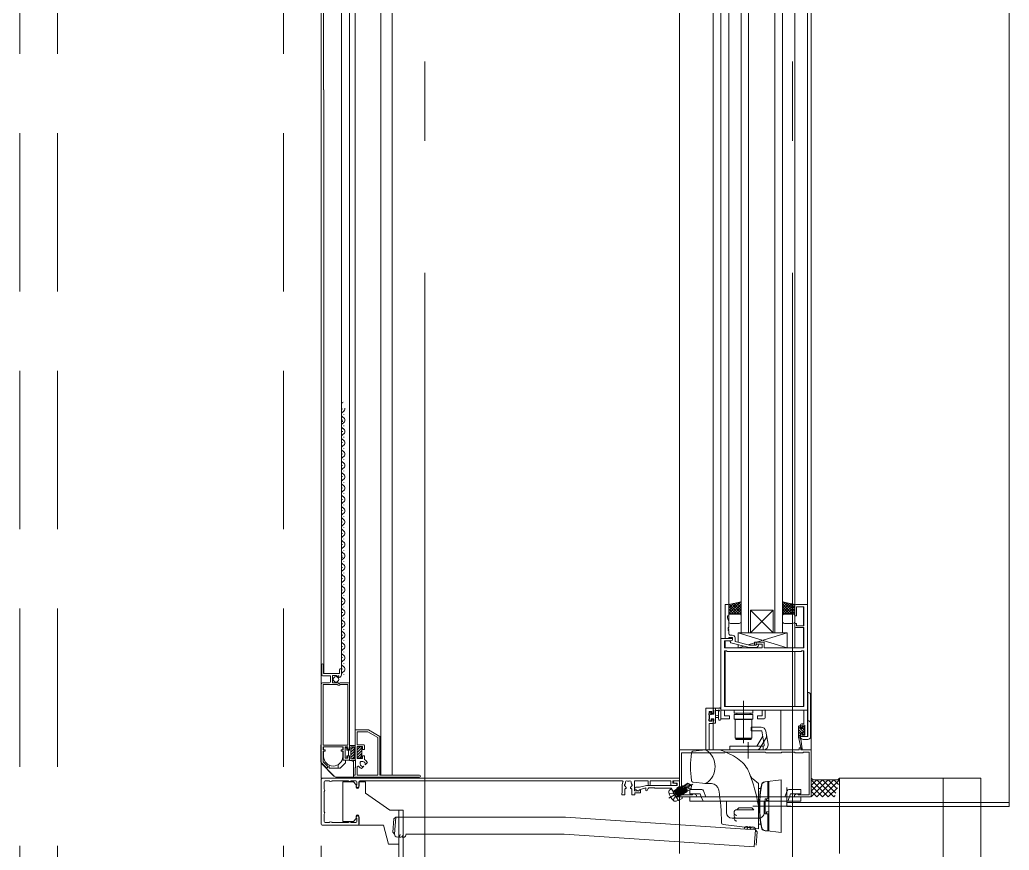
# Model space of a CAD drawing. Units: millimetres at full size. Extents: x -22551 to 92397, y -19340 to 14894.
# Drawn here: x 18747 to 19272, y -2484 to -2044 of the extents above; entities that cross this region are included whole.
import ezdxf

# ---------------------------------------------------------------- set-up
doc = ezdxf.new("R2010")
doc.units = ezdxf.units.MM
doc.header["$LTSCALE"] = 70
for name, pattern in [('DASHED1', [1.8, 1.2, -0.6]), ('DASHED3', [4, 3, -1]), ('DOUBLE_CHAIN1', [8.8, 5, -1, 0.6, -0.6, 0.6, -1])]:
    doc.linetypes.add(name, pattern=pattern)
doc.layers.add('2-0_通芯', color=7, linetype='Continuous', lineweight=15)

# ---------------------------------------------------------------- blocks, each defined once
blk = doc.blocks.new('グループ部品-125')
at = {"layer": '2-0_通芯', "linetype": 'DOUBLE_CHAIN1'}
for p, q in [((18961.61, 11374.3), (18961.61, -8577.78)), ((19156.61, 11374.3), (19156.61, -7111.67))]:
    blk.add_line(p, q, dxfattribs=at)
at = {"layer": '2-0_通芯', "linetype": 'DASHED1'}
for p, q in [((18746.61, -2565.7), (18746.61, -1630.7)), ((18766.61, -2565.7), (18766.61, -1630.7)), ((18886.61, -2565.7), (18886.61, -1630.7)), ((18906.61, -2565.7), (18906.61, -2470.7))]:
    blk.add_line(p, q, dxfattribs=at)
at = {"layer": '2-0_通芯'}
for p, q in [((19096.61, -2485.7), (19096.61, -1675.7)), ((19271.61, -2460.7), (19271.61, -1700.7)), ((19166.61, -1706.2), (19166.61, -2455.2)), ((18906.61, -1715.7), (18906.61, -2445.7)), ((18938.21, -2080.7), (18938.21, -1717.2)), ((18944.11, -2080.7), (18944.11, -1717.2)), ((18921.61, -1733.05), (18921.61, -2080.7)), ((18924.61, -1733.05), (18924.61, -2423.5)), ((19118.61, -1746.97), (19118.61, -2414.43)), ((19114.61, -1749.6), (19114.61, -2411.8)), ((18907.81, -1771.26), (18907.81, -2080.7)), ((18917.31, -2080.7), (18917.31, -1773.2)), ((19157.81, -1784.7), (19157.81, -2376.7)), ((19129.31, -1792.7), (19129.31, -2368.7)), ((19133.31, -1792.7), (19133.31, -2368.7)), ((19147.31, -2368.7), (19147.31, -1792.7)), ((19151.31, -2368.7), (19151.31, -1792.7)), ((19122.81, -1801.7), (19122.81, -2359.7)), ((18907.91, -2080.7), (18907.91, -2390.11)), ((18917.31, -2388.2), (18917.31, -2080.7)), ((18921.61, -2080.7), (18921.61, -2396.1)), ((18938.21, -2444.2), (18938.21, -2080.7)), ((18944.11, -2444.2), (18944.11, -2080.7)), ((18917.81, -2249.8), (18917.81, -2250)), ((18917.81, -2255.8), (18917.81, -2256)), ((18917.81, -2256.5), (18917.81, -2256.7)), ((18918.57, -2252.8), (18918.57, -2253)), ((18917.81, -2261.8), (18917.81, -2262)), ((18918.57, -2258.8), (18918.57, -2259)), ((18917.81, -2267.8), (18917.81, -2268)), ((18918.57, -2264.8), (18918.57, -2265)), ((18918.57, -2270.8), (18918.57, -2271)), ((18917.81, -2273.8), (18917.81, -2274)), ((18918.57, -2276.8), (18918.57, -2277)), ((18917.81, -2279.8), (18917.81, -2280)), ((18918.57, -2282.8), (18918.57, -2283)), ((18917.81, -2285.8), (18917.81, -2286)), ((18918.57, -2288.8), (18918.57, -2289)), ((18917.81, -2291.8), (18917.81, -2292)), ((18917.81, -2297.8), (18917.81, -2298)), ((18918.57, -2294.8), (18918.57, -2295)), ((18917.81, -2303.8), (18917.81, -2304)), ((18918.57, -2300.8), (18918.57, -2301)), ((18917.81, -2309.8), (18917.81, -2310)), ((18918.57, -2306.8), (18918.57, -2307)), ((18918.57, -2312.8), (18918.57, -2313)), ((18917.81, -2315.8), (18917.81, -2316)), ((18918.57, -2318.8), (18918.57, -2319)), ((18917.81, -2321.8), (18917.81, -2322)), ((18918.57, -2324.8), (18918.57, -2325)), ((18917.81, -2327.8), (18917.81, -2328)), ((18917.81, -2328.5), (18917.81, -2328.7)), ((18918.57, -2330.8), (18918.57, -2331)), ((18917.81, -2333.8), (18917.81, -2334)), ((18917.81, -2339.8), (18917.81, -2340)), ((18918.57, -2336.8), (18918.57, -2337)), ((18917.81, -2345.8), (18917.81, -2346)), ((18918.57, -2342.8), (18918.57, -2343)), ((18917.81, -2351.8), (18917.81, -2352)), ((18918.57, -2348.8), (18918.57, -2349)), ((18918.57, -2354.8), (18918.57, -2355)), ((19122.81, -2353.7), (19129.31, -2352.2)), ((19122.81, -2358.47), (19129.01, -2352.27)), ((19122.81, -2357.06), (19127.18, -2352.69)), ((19122.81, -2355.64), (19125.34, -2353.12)), ((19122.81, -2354.23), (19123.5, -2353.54)), ((19126.93, -2358.7), (19122.81, -2354.59)), ((19125.51, -2358.7), (19122.81, -2356)), ((19128.34, -2358.7), (19123.24, -2353.6)), ((19124, -2358.7), (19129.31, -2353.39)), ((19129.31, -2358.26), (19124.39, -2353.34)), ((19125.41, -2358.7), (19129.31, -2354.8)), ((19129.31, -2356.84), (19125.54, -2353.07)), ((19129.31, -2355.43), (19126.69, -2352.81)), ((19126.83, -2358.7), (19129.31, -2356.22)), ((19129.31, -2354.01), (19127.84, -2352.54)), ((19129.31, -2352.6), (19128.99, -2352.28)), ((19134.31, -2356.7), (19134.31, -2368.7)), ((19134.31, -2356.7), (19146.31, -2368.7)), ((19146.31, -2356.7), (19134.31, -2368.7)), ((19134.31, -2356.7), (19146.31, -2356.7)), ((19146.31, -2368.7), (19146.31, -2356.7)), ((19157.81, -2353.7), (19151.31, -2352.2)), ((19151.31, -2352.6), (19151.64, -2352.28)), ((19151.31, -2354.01), (19152.78, -2352.54)), ((19151.31, -2355.43), (19153.93, -2352.81)), ((19151.31, -2356.84), (19155.08, -2353.07)), ((19151.31, -2358.26), (19156.23, -2353.34)), ((19156.62, -2358.7), (19151.31, -2353.39)), ((19155.21, -2358.7), (19151.31, -2354.8)), ((19153.8, -2358.7), (19151.31, -2356.22)), ((19157.81, -2358.47), (19151.61, -2352.27)), ((19152.28, -2358.7), (19157.38, -2353.6)), ((19157.81, -2357.06), (19153.45, -2352.69)), ((19153.7, -2358.7), (19157.81, -2354.59)), ((19155.11, -2358.7), (19157.81, -2356)), ((19157.81, -2355.64), (19155.28, -2353.12)), ((19157.81, -2354.23), (19157.12, -2353.54)), ((19158.31, -2353.7), (19164.61, -2353.7)), ((19162.41, -2354.9), (19162.41, -2364.9)), ((18917.81, -2357.8), (18917.81, -2358)), ((18918.57, -2360.8), (18918.57, -2361)), ((19124.1, -2358.7), (19122.81, -2357.41)), ((19129.31, -2358.7), (19122.81, -2358.7)), ((19122.81, -2362.7), (19122.81, -2359.7)), ((19123.81, -2358.7), (19128.31, -2358.7)), ((19128.24, -2358.7), (19129.31, -2357.63)), ((19129.31, -2359.7), (19129.31, -2362.7)), ((19152.38, -2358.7), (19151.31, -2357.63)), ((19151.31, -2358.7), (19157.81, -2358.7)), ((19151.31, -2359.7), (19151.31, -2362.7)), ((19156.81, -2358.7), (19152.31, -2358.7)), ((19156.52, -2358.7), (19157.81, -2357.41)), ((19157.81, -2362.7), (19157.81, -2359.7)), ((18917.81, -2363.8), (18917.81, -2364)), ((18918.57, -2366.8), (18918.57, -2367)), ((19122.69, -2366.48), (19122.81, -2366.66)), ((19122.81, -2366.66), (19122.81, -2366.74)), ((19122.81, -2367.66), (19122.81, -2368.9)), ((19128.31, -2363.7), (19123.81, -2363.7)), ((19152.31, -2363.7), (19156.81, -2363.7)), ((19162.41, -2365.9), (19162.41, -2376.7)), ((18917.81, -2369.8), (18917.81, -2370)), ((18918.57, -2372.8), (18918.57, -2373)), ((19124.81, -2371.7), (19118.61, -2371.7)), ((19120.81, -2372.9), (19120.81, -2376.7)), ((19123.81, -2369.9), (19124.61, -2369.9)), ((19153.81, -2368.7), (19127.81, -2368.7)), ((19127.81, -2373.68), (19127.81, -2368.7)), ((19127.81, -2368.7), (19153.81, -2376.7)), ((19128.41, -2368.7), (19152.41, -2368.7)), ((19153.81, -2368.7), (19137.56, -2373.7)), ((19153.81, -2368.7), (19153.81, -2376.7)), ((18917.81, -2375.8), (18917.81, -2376)), ((19120.81, -2378.2), (19120.81, -2407.77)), ((19127.81, -2376.7), (19127.81, -2374.92)), ((19130.91, -2375.75), (19127.81, -2376.7)), ((19136.51, -2374.02), (19133.06, -2375.08)), ((19136.51, -2376.5), (19136.51, -2376.7)), ((19162.41, -2378.2), (19162.41, -2407.77)), ((18917.81, -2381.8), (18917.81, -2382)), ((18918.57, -2378.8), (18918.57, -2379)), ((19157.81, -2378.63), (19157.81, -2407.77)), ((18906.81, -2385.7), (18906.81, -2390.9)), ((18917.31, -2391.01), (18917.31, -2388.2)), ((18917.81, -2387.8), (18917.81, -2388)), ((18918.57, -2384.8), (18918.57, -2385)), ((18915.05, -2391.94), (18915.48, -2391.51)), ((18915.98, -2391.8), (18915.92, -2392.05)), ((18918.57, -2390.8), (18918.57, -2391)), ((18910.91, -2395.1), (18907.61, -2395.1)), ((18915.81, -2395.4), (18915.51, -2395.1)), ((19164.73, -2423.7), (19164.73, -2400.2)), ((19166.23, -2401.7), (19166.23, -2423.7)), ((19114.91, -2408.7), (19117.59, -2408.7)), ((19115.81, -2408.7), (19115.81, -2416.3)), ((19164.61, -2409.7), (19118.61, -2409.7)), ((19125.61, -2409.7), (19125.61, -2411.2)), ((19135.61, -2409.7), (19125.61, -2409.7)), ((19130.61, -2427.2), (19130.61, -2404.77)), ((19135.61, -2411.2), (19135.61, -2409.7)), ((19142.11, -2409.7), (19142.11, -2413.7)), ((19150.41, -2409.7), (19150.41, -2430.7)), ((19112.31, -2412.1), (19112.31, -2411.5)), ((19112.31, -2415.1), (19112.31, -2414.6)), ((19112.4, -2411.29), (19112.9, -2410.79)), ((19112.51, -2414.4), (19112.51, -2412.3)), ((19113.41, -2411), (19113.41, -2411.34)), ((19114.61, -2430.7), (19114.61, -2414.2)), ((19116.99, -2409.9), (19115.81, -2409.9)), ((19115.81, -2412.4), (19116.96, -2412.5)), ((19115.81, -2413.6), (19116.96, -2413.5)), ((19117.41, -2414.43), (19117.41, -2410.47)), ((19135.61, -2411.2), (19125.61, -2411.2)), ((19126.11, -2414.6), (19126.11, -2424.6)), ((19127.01, -2412), (19127.01, -2411.7)), ((19127.61, -2414.6), (19127.61, -2414.5)), ((19133.61, -2414.6), (19133.61, -2414.5)), ((19134.21, -2412), (19134.21, -2411.7)), ((18924.61, -2420.2), (18924.61, -2436.03)), ((18931.61, -2420.2), (18924.61, -2420.2)), ((18937.61, -2423.66), (18931.61, -2420.2)), ((19113.11, -2415.4), (19112.61, -2415.4)), ((19115.51, -2416.6), (19114.91, -2416.6)), ((19159.81, -2418.56), (19163.01, -2421.76)), ((19159.81, -2419.91), (19161.64, -2421.74)), ((19160.11, -2418), (19160.51, -2418)), ((19160.62, -2418.02), (19160.79, -2418.19)), ((19160.81, -2418.3), (19160.81, -2419.4)), ((19161.91, -2419.31), (19162.81, -2420.21)), ((19162.21, -2418.3), (19162.71, -2418.3)), ((19162.25, -2418.3), (19163.01, -2419.07)), ((19162.81, -2419.3), (19162.81, -2421.3)), ((19163.01, -2418.6), (19163.01, -2419.1)), ((18925.61, -2421.2), (18925.61, -2428)), ((18931.34, -2421.2), (18925.61, -2421.2)), ((18936.61, -2424.24), (18931.34, -2421.2)), ((18936.61, -2444.2), (18936.61, -2424.24)), ((18937.61, -2444.2), (18937.61, -2423.66)), ((19135.11, -2424.6), (19126.11, -2424.6)), ((19126.61, -2425.2), (19134.61, -2425.2)), ((19127.61, -2424.7), (19127.61, -2424.6)), ((19133.61, -2424.7), (19133.61, -2424.6)), ((19140.36, -2420.7), (19134.61, -2420.7)), ((19137.77, -2428.7), (19140.84, -2423.39)), ((19139.5, -2429.7), (19142.57, -2424.39)), ((19140.36, -2420.7), (19141.67, -2428.11)), ((19142.4, -2420.77), (19143.64, -2427.77)), ((19159.81, -2421.25), (19160.81, -2422.25)), ((19159.81, -2422.6), (19160.81, -2423.6)), ((19159.81, -2423.95), (19159.86, -2424)), ((19159.81, -2424), (19161.22, -2430.27)), ((19160.81, -2424), (19160.82, -2424.09)), ((19160.83, -2423.7), (19164.73, -2423.7)), ((19160.99, -2425.11), (19161.81, -2430.15)), ((19164.61, -2423.7), (19161.31, -2423.7)), ((19161.91, -2422.6), (19161.91, -2422.26)), ((19161.98, -2422.07), (19162.57, -2422.67)), ((19164.73, -2425.2), (19162.33, -2425.2)), ((19162.92, -2422.31), (19162.42, -2422.81)), ((19163.01, -2421.5), (19163.01, -2422.1)), ((18906.41, -2428), (18906.41, -2437.31)), ((18906.41, -2428), (18906.41, -2437.31)), ((18907.81, -2430.68), (18907.81, -2429.2)), ((18918.01, -2430.68), (18918.01, -2429.2)), ((18919.21, -2435.1), (18919.21, -2429.6)), ((18920.21, -2429.6), (18919.21, -2429.6)), ((18920.21, -2430.85), (18920.21, -2429.6)), ((18921.61, -2428.36), (18924.61, -2428.36)), ((18921.61, -2430.85), (18921.61, -2428.36)), ((18922.31, -2429.16), (18924.11, -2429.16)), ((18922.31, -2429.16), (18922.31, -2435.56)), ((18922.31, -2430.57), (18923.72, -2429.16)), ((18922.31, -2431.98), (18924.11, -2430.18)), ((18924.11, -2435.56), (18924.11, -2429.16)), ((18924.61, -2436.35), (18924.61, -2428.36)), ((18925.61, -2428), (18929.01, -2428)), ((18925.61, -2429), (18925.61, -2435.37)), ((18928.51, -2429), (18925.61, -2429)), ((18925.61, -2430.73), (18927.14, -2429.2)), ((18925.61, -2429.4), (18925.61, -2435)), ((18925.61, -2432.15), (18928.11, -2429.65)), ((18927.91, -2429.2), (18925.81, -2429.2)), ((18928.11, -2433.4), (18928.11, -2429.4)), ((18928.51, -2430.5), (18928.51, -2429)), ((18929.51, -2430.5), (18928.51, -2430.5)), ((18929.51, -2428.5), (18929.51, -2430.5)), ((19103.81, -2431.46), (19110.55, -2430.64)), ((19110.55, -2430.64), (19116.39, -2430.64)), ((19132.61, -2428.7), (19123.36, -2428.7)), ((19123.36, -2428.7), (19123.36, -2430.7)), ((19133.01, -2429.1), (19132.61, -2428.7)), ((19133.21, -2429.1), (19133.01, -2429.1)), ((19133.11, -2426.7), (19133.11, -2435.33)), ((19133.21, -2429.1), (19133.61, -2428.7)), ((19141.18, -2428.7), (19133.61, -2428.7)), ((19141.11, -2428.7), (19141.11, -2430.7)), ((18907.81, -2434.2), (18907.81, -2431.52)), ((18918.01, -2434.2), (18918.01, -2431.52)), ((18920.21, -2435.1), (18919.21, -2435.1)), ((18920.21, -2430.85), (18921.61, -2430.85)), ((18921.61, -2433.85), (18920.21, -2433.85)), ((18920.21, -2435.1), (18920.21, -2433.85)), ((18921.11, -2433.85), (18921.11, -2430.85)), ((18921.61, -2436.36), (18921.61, -2433.85)), ((18922.31, -2433.4), (18924.11, -2431.6)), ((18922.31, -2434.81), (18924.11, -2433.01)), ((18922.31, -2435.56), (18924.11, -2435.56)), ((18922.98, -2435.56), (18924.11, -2434.43)), ((18925.61, -2433.56), (18928.11, -2431.06)), ((18925.61, -2434.98), (18928.11, -2432.47)), ((18925.61, -2435.37), (18928.51, -2435.4)), ((18925.81, -2435.2), (18927.91, -2435.2)), ((18926.8, -2435.2), (18928.01, -2433.99)), ((18928.11, -2435), (18928.11, -2434)), ((18928.51, -2433.9), (18929.51, -2433.9)), ((18928.51, -2435.4), (18928.51, -2433.9)), ((18929.51, -2433.9), (18929.51, -2435.87)), ((18906.7, -2437.99), (18913.42, -2444.71)), ((18906.7, -2437.99), (18913.32, -2444.62)), ((18910.71, -2438.8), (18910.71, -2440.4)), ((18916.61, -2440.4), (18910.71, -2440.4)), ((18915.61, -2438.53), (18915.61, -2440.4)), ((18919.41, -2437.6), (18916.61, -2440.4)), ((18919.41, -2436.2), (18919.41, -2437.6)), ((18921.61, -2436.36), (18922.81, -2436.36)), ((18923.41, -2436.36), (18924.61, -2436.36)), ((18923.61, -2436.36), (18923.61, -2444.2)), ((18924.61, -2436.03), (18924.81, -2436.23)), ((18924.81, -2440.03), (18924.61, -2440.23)), ((18924.61, -2440.23), (18924.61, -2444.2)), ((18924.81, -2436.23), (18924.81, -2440.03)), ((18925.61, -2439.86), (18925.61, -2444.2)), ((18927.26, -2437.35), (18927.26, -2438.2)), ((18928.61, -2436.85), (18927.76, -2436.85)), ((18929.13, -2439.45), (18927.96, -2440.61)), ((18931.02, -2437.55), (18929.86, -2438.72)), ((18907.11, -2445.7), (18906.61, -2446.2)), ((19096.61, -2445.7), (18906.61, -2445.7)), ((18906.61, -2446.2), (18906.61, -2470.2)), ((18914.74, -2445.2), (18923.91, -2445.2)), ((18923.61, -2444.2), (18923.61, -2445.2)), ((18924.61, -2444.2), (18923.61, -2444.2)), ((18923.61, -2445.2), (18958.71, -2445.2)), ((18925.61, -2444.2), (18936.61, -2444.2)), ((18958.71, -2444.2), (18937.61, -2444.2)), ((19181.61, -2445.7), (19181.61, -2485.7)), ((19181.61, -2445.7), (19256.61, -2445.7)), ((19256.61, -2445.7), (19256.61, -6075.7)), ((18918.06, -2447.7), (18923.66, -2447.7)), ((18918.06, -2468.7), (18918.06, -2447.7)), ((18923.66, -2447.7), (18925.16, -2449.2)), ((18925.16, -2449.2), (18925.16, -2450.5)), ((18926.56, -2447.7), (18930.06, -2447.7)), ((18926.56, -2450.5), (18926.56, -2447.7)), ((18926.61, -2449.95), (18926.61, -2447.7)), ((18926.97, -2447.2), (19066.29, -2447.2)), ((19067.67, -2449.12), (19067.72, -2449)), ((19067.9, -2450), (19067.81, -2449.91)), ((19067.92, -2448.35), (19067.94, -2448.2)), ((19068.36, -2450.9), (19068.36, -2450.76)), ((19069.11, -2447.38), (19069.26, -2447.42)), ((19069.76, -2447.42), (19069.91, -2447.38)), ((19070.66, -2450.76), (19070.66, -2450.9)), ((19071.09, -2448.2), (19071.1, -2448.35)), ((19071.21, -2449.91), (19071.12, -2450)), ((19071.3, -2449), (19071.35, -2449.12)), ((19092.46, -2451.37), (19091.54, -2452.01)), ((19092.46, -2451.37), (19095.96, -2457.43)), ((19094.96, -2451.68), (19094.96, -2452.12)), ((19095.57, -2451.33), (19095.72, -2451.24)), ((19095.57, -2451.33), (19095.57, -2451.77)), ((19095.57, -2451.33), (19098.16, -2454.41)), ((19095.72, -2451.24), (19096.1, -2451.46)), ((19098.31, -2454.32), (19095.72, -2451.24)), ((19096.18, -2451.42), (19096.1, -2451.46)), ((19096.1, -2451.46), (19098.31, -2453.88)), ((19096.18, -2450.98), (19096.33, -2450.89)), ((19096.18, -2450.98), (19096.18, -2451.42)), ((19096.18, -2450.98), (19098.76, -2454.06)), ((19098.38, -2453.84), (19096.18, -2451.42)), ((19096.33, -2450.89), (19096.71, -2451.11)), ((19098.91, -2453.97), (19096.33, -2450.89)), ((19096.78, -2451.07), (19096.71, -2451.11)), ((19096.71, -2451.11), (19098.91, -2453.53)), ((19096.78, -2450.63), (19096.93, -2450.54)), ((19096.78, -2450.63), (19096.78, -2451.07)), ((19096.78, -2450.63), (19099.37, -2453.71)), ((19098.99, -2453.49), (19096.78, -2451.07)), ((19096.93, -2450.54), (19097.31, -2450.76)), ((19099.52, -2453.62), (19096.93, -2450.54)), ((19097.39, -2450.72), (19097.31, -2450.76)), ((19097.31, -2450.76), (19099.52, -2453.18)), ((19097.39, -2450.28), (19097.54, -2450.19)), ((19097.39, -2450.28), (19097.39, -2450.72)), ((19097.39, -2450.28), (19099.97, -2453.36)), ((19099.6, -2453.14), (19097.39, -2450.72)), ((19097.54, -2450.19), (19097.92, -2450.41)), ((19100.13, -2453.27), (19097.54, -2450.19)), ((19098, -2450.37), (19097.92, -2450.41)), ((19097.92, -2450.41), (19100.13, -2452.83)), ((19097.99, -2452.22), (19103.68, -2448.94)), ((19098, -2449.93), (19098.15, -2449.84)), ((19098, -2449.93), (19098, -2450.37)), ((19098, -2449.93), (19098.41, -2450.42)), ((19100.2, -2452.79), (19098, -2450.37)), ((19098.56, -2450.33), (19098.15, -2449.84)), ((19099.21, -2449.67), (19098.53, -2450.06)), ((19101.57, -2450.15), (19098.62, -2450.86)), ((19098.75, -2450.83), (19100.58, -2453.01)), ((19100.73, -2452.92), (19098.94, -2450.78)), ((19099.14, -2450.74), (19100.73, -2452.48)), ((19099.19, -2449.62), (19099.34, -2449.88)), ((19099.75, -2450.59), (19100.84, -2452.48)), ((19100.84, -2452.48), (19102.82, -2451.34)), ((19101.15, -2448.83), (19102.48, -2449.45)), ((19101.17, -2448.48), (19102.8, -2449.27)), ((19101.57, -2450.15), (19102.95, -2449.53)), ((19101.58, -2450.96), (19102.75, -2451.37)), ((19102.48, -2449.45), (19102.8, -2449.27)), ((19102.8, -2449.27), (19102.95, -2449.53)), ((19102.82, -2451.34), (19102.95, -2449.53)), ((19110.55, -2448.64), (19103.81, -2447.81)), ((19110.55, -2448.64), (19113.59, -2448.64)), ((19138.55, -2451.14), (19139.4, -2451.14)), ((19150.55, -2446.64), (19141.89, -2447.7)), ((19143.55, -2447.54), (19142.13, -2447.66)), ((19143.55, -2447.54), (19143.55, -2456.64)), ((19144.05, -2448.04), (19143.55, -2448.04)), ((19144.05, -2447.43), (19144.05, -2473.84)), ((19150.55, -2474.64), (19150.55, -2446.64)), ((19153.61, -2460.7), (19153.61, -2450.7)), ((19175.61, -2455.7), (19166.61, -2446.7)), ((19166.61, -2455.7), (19175.61, -2446.7)), ((19166.61, -2452.7), (19172.61, -2446.7)), ((19166.61, -2449.7), (19169.61, -2446.7)), ((19172.61, -2455.7), (19166.61, -2449.7)), ((19178.61, -2455.7), (19169.61, -2446.7)), ((19169.61, -2455.7), (19178.61, -2446.7)), ((19179.65, -2453.74), (19172.61, -2446.7)), ((19172.61, -2455.7), (19181.61, -2446.7)), ((19180.31, -2451.4), (19175.61, -2446.7)), ((19175.61, -2455.7), (19180.46, -2450.85)), ((19180.96, -2449.05), (19178.61, -2446.7)), ((19095.22, -2453.82), (19090.96, -2456.28)), ((19093.78, -2452.65), (19093.95, -2452.55)), ((19093.83, -2452.34), (19093.9, -2452.29)), ((19093.83, -2452.34), (19095.81, -2455.76)), ((19096.49, -2455.37), (19093.9, -2452.29)), ((19093.9, -2452.29), (19094.28, -2452.51)), ((19094.36, -2452.47), (19094.28, -2452.51)), ((19094.28, -2452.51), (19096.49, -2454.93)), ((19094.36, -2452.03), (19094.51, -2451.94)), ((19094.36, -2452.03), (19094.36, -2452.47)), ((19096.56, -2454.89), (19094.36, -2452.47)), ((19097.09, -2455.02), (19094.51, -2451.94)), ((19094.51, -2451.94), (19094.89, -2452.16)), ((19094.96, -2452.12), (19094.89, -2452.16)), ((19094.89, -2452.16), (19097.09, -2454.58)), ((19094.92, -2454.22), (19095.88, -2455.28)), ((19095.57, -2451.77), (19095.49, -2451.81)), ((19095.51, -2455.65), (19095.68, -2455.55)), ((19097.78, -2454.19), (19095.57, -2451.77)), ((19095.96, -2455.24), (19095.88, -2455.28)), ((19095.88, -2455.72), (19095.88, -2455.28)), ((19097.12, -2452.72), (19096.08, -2453.32)), ((19096.56, -2454.89), (19096.49, -2454.93)), ((19096.49, -2455.37), (19096.49, -2454.93)), ((19105.11, -2455.7), (19096.61, -2455.7)), ((19096.94, -2455.11), (19097.09, -2455.02)), ((19097.17, -2454.54), (19097.09, -2454.58)), ((19097.09, -2455.02), (19097.09, -2454.58)), ((19097.78, -2454.19), (19097.7, -2454.23)), ((19097.7, -2454.67), (19097.7, -2454.23)), ((19098.16, -2454.41), (19097.78, -2454.19)), ((19098.16, -2454.41), (19098.31, -2454.32)), ((19098.38, -2453.84), (19098.31, -2453.88)), ((19098.31, -2454.32), (19098.31, -2453.88)), ((19098.76, -2454.06), (19098.38, -2453.84)), ((19098.76, -2454.06), (19098.91, -2453.97)), ((19098.99, -2453.49), (19098.91, -2453.53)), ((19098.91, -2453.97), (19098.91, -2453.53)), ((19099.37, -2453.71), (19098.99, -2453.49)), ((19099.37, -2453.71), (19099.52, -2453.62)), ((19099.6, -2453.14), (19099.52, -2453.18)), ((19099.52, -2453.62), (19099.52, -2453.18)), ((19099.97, -2453.36), (19099.6, -2453.14)), ((19099.97, -2453.36), (19100.13, -2453.27)), ((19100.2, -2452.79), (19100.13, -2452.83)), ((19100.13, -2453.27), (19100.13, -2452.83)), ((19100.58, -2453.01), (19100.2, -2452.79)), ((19100.58, -2453.01), (19100.73, -2452.92)), ((19100.81, -2452.44), (19100.73, -2452.48)), ((19100.73, -2452.92), (19100.73, -2452.48)), ((19108.49, -2451.83), (19102.11, -2451.83)), ((19102.11, -2451.83), (19102.11, -2454.13)), ((19102.11, -2454.13), (19107.61, -2454.13)), ((19102.11, -2455.7), (19161.11, -2455.7)), ((19102.11, -2455.7), (19102.11, -2458)), ((19107.61, -2454.13), (19108.22, -2455.63)), ((19108.22, -2455.63), (19109.15, -2457.93)), ((19109.42, -2452.45), (19110.7, -2455.63)), ((19142.05, -2456.64), (19142.05, -2464.64)), ((19142.05, -2456.64), (19144.05, -2456.64)), ((19142.79, -2456.64), (19142.79, -2457.64)), ((19153.81, -2452.45), (19152.52, -2455.63)), ((19154.73, -2451.82), (19161.11, -2451.82)), ((19161.11, -2454.12), (19155.61, -2454.12)), ((19158.11, -2455.7), (19166.11, -2455.7)), ((19161.11, -2451.83), (19161.11, -2454.13)), ((19161.11, -2455.7), (19161.11, -2458)), ((19169.61, -2455.7), (19166.61, -2452.7)), ((19178.61, -2455.7), (19179.3, -2455.01)), ((19095.96, -2457.43), (19094.94, -2457.91)), ((19102.11, -2458), (19161.11, -2458)), ((19121.61, -2458), (19121.61, -2464)), ((19127.11, -2462.5), (19128.11, -2461.5)), ((19155.75, -2460.64), (19135.55, -2460.64)), ((19141.61, -2458), (19141.61, -2464)), ((19144.05, -2457.64), (19142.79, -2457.64)), ((19153.61, -2458.7), (19271.61, -2458.7)), ((19153.61, -2460.7), (19271.61, -2460.7)), ((18925.16, -2467.2), (18923.66, -2468.7)), ((18925.16, -2465.9), (18925.16, -2467.2)), ((18926.56, -2470.7), (18926.56, -2465.9)), ((18926.61, -2470.2), (18926.61, -2466.45)), ((18942.91, -2462.7), (18950.06, -2462.7)), ((18945.51, -2475.39), (18946.11, -2466.41)), ((19036.11, -2466.41), (18946.11, -2466.41)), ((18947.76, -2495.7), (18947.76, -2462.7)), ((18950.06, -2462.7), (18950.06, -2495.7)), ((19136.91, -2473.21), (19036.11, -2466.41)), ((19124.61, -2467), (19138.61, -2467)), ((19127.11, -2462.5), (19136.11, -2462.5)), ((19144.05, -2464.64), (19142.05, -2464.64)), ((19142.79, -2463.64), (19142.79, -2464.64)), ((19142.79, -2463.64), (19144.05, -2463.64)), ((19143.55, -2464.64), (19143.55, -2473.73)), ((18939.56, -2470.7), (18907.11, -2470.7)), ((18923.66, -2468.7), (18918.06, -2468.7)), ((18942.24, -2480.7), (18939.56, -2470.7)), ((19119.82, -2470.34), (19138.55, -2472.64)), ((19139.4, -2470.14), (19138.55, -2470.14)), ((18945.51, -2475.39), (18944.58, -2474.33)), ((19035.51, -2475.39), (18951.49, -2475.39)), ((19136.31, -2482.19), (19035.51, -2475.39)), ((19136.91, -2473.21), (19136.31, -2482.19)), ((19136.91, -2473.21), (19137.84, -2474.28)), ((19137.84, -2474.28), (19137.37, -2481.26)), ((19141.89, -2473.57), (19150.55, -2474.64)), ((19142.13, -2473.61), (19143.55, -2473.74)), ((19143.55, -2473.24), (19144.05, -2473.24)), ((18942.24, -2480.7), (18947.76, -2480.7))]:
    blk.add_line(p, q, dxfattribs=at)
at = {"layer": '2-0_通芯', "linetype": 'DASHED3'}
blk.add_line((19236.61, -2445.7), (19236.61, -6055.7), dxfattribs=at)
at = {"layer": '2-0_通芯'}
for points in [[(19164.61, -2423.7), (19164.61, -1737.7), (19161.31, -1737.7)], [(19120.81, -2371.7), (19120.81, -2353.7), (19122.31, -2353.7)], [(19157.81, -2363.7), (19158.81, -2363.7), (19158.81, -2364.9), (19162.68, -2364.9), (19162.68, -2354.9), (19158.81, -2354.9), (19158.81, -2359.7), (19157.81, -2359.7)], [(19122.81, -2359.7), (19122.11, -2359.7), (19122.11, -2360.7), (19122.81, -2362.62), (19122.81, -2365.74)], [(19141.51, -2374.2), (19141.51, -2376.7), (19162.68, -2376.7), (19162.68, -2365.9), (19158.31, -2365.9)], [(19124.12, -2372.9), (19120.54, -2372.9), (19120.54, -2376.7), (19140.51, -2376.7), (19140.51, -2374.7), (19137.31, -2374.7), (19137.31, -2373.7), (19141.01, -2373.7)], [(19123.61, -2373.41), (19123.61, -2373.19), (19124.81, -2372.5), (19124.81, -2371.2), (19123.01, -2371.2)], [(19126.11, -2371.4), (19126.11, -2373.22), (19133.87, -2375.3), (19137.16, -2375.3), (19137.59, -2374.88)], [(19138.43, -2375.72), (19137.66, -2376.5), (19133.71, -2376.5), (19123.98, -2373.89)], [(19141.51, -2376.7), (19141.51, -2373.7), (19136.51, -2373.7), (19136.51, -2375.3)], [(18916.31, -2388.2), (18916.31, -2390.2), (18907.81, -2390.2), (18907.81, -2385.7)], [(18907.31, -2391.4), (18911.41, -2391.4), (18911.41, -2394.6)], [(18915.51, -2395.1), (18912.51, -2395.1), (18912.51, -2391.3), (18914.71, -2391.3), (18914.71, -2391.8)], [(18906.61, -2396.1), (18906.61, -2437.51), (18909.16, -2440.05)], [(18915.25, -2396.1), (18907.61, -2396.1), (18907.61, -2428.2), (18920.61, -2428.2), (18920.61, -2396.1), (18916.57, -2396.1)], [(18909.86, -2439.35), (18907.61, -2437.09), (18907.61, -2431.5), (18908.61, -2431.5), (18908.61, -2430.7), (18907.61, -2430.7), (18907.61, -2429.2), (18918.21, -2429.2), (18918.21, -2430.7), (18917.21, -2430.7), (18917.21, -2431.5), (18918.21, -2431.5), (18918.21, -2436.2), (18921.61, -2436.2), (18921.61, -2433.95), (18920.71, -2433.95), (18920.71, -2435.2), (18919.21, -2435.2), (18919.21, -2429.2), (18920.71, -2429.2), (18920.71, -2430.45), (18921.61, -2430.45), (18921.61, -2396.1)], [(18916.4, -2396.4), (18915.43, -2396.4), (18915.25, -2396.1)], [(18920.61, -2395.1), (18916.68, -2395.1), (18916.14, -2395.55)], [(19114.61, -2408.7), (19110.71, -2408.7), (19110.71, -2430.7), (19096.61, -2430.7)], [(19120.54, -2409.7), (19120.54, -2412.7), (19123.11, -2412.7), (19123.11, -2414.2), (19119.11, -2414.2)], [(19141.61, -2414.2), (19138.11, -2414.2), (19138.11, -2412.7), (19140.61, -2412.7), (19140.61, -2409.7)], [(19161.31, -2416.9), (19162.68, -2416.9), (19162.68, -2409.7)], [(19114.61, -2414.5), (19113.81, -2414.5), (19113.81, -2415.6), (19112.34, -2415.6), (19112.34, -2410.33), (19113.81, -2410.33), (19113.81, -2411.5), (19114.61, -2411.5)], [(19114.81, -2415.5), (19114.81, -2414.2), (19113.41, -2414.2), (19113.41, -2415.1)], [(19113.87, -2411.8), (19114.81, -2411.8), (19114.81, -2409.8)], [(19135.11, -2424.6), (19135.11, -2414.6), (19126.11, -2414.6)], [(19166.61, -2430.7), (19161.11, -2430.7), (19161.11, -2429.7), (19160.11, -2429.7), (19160.11, -2430.7), (19112.34, -2430.7), (19112.34, -2416.8), (19114.11, -2416.8)], [(19139.94, -2418.7), (19134.61, -2418.7), (19134.61, -2420.7)], [(19159.81, -2418.3), (19159.81, -2424), (19160.81, -2424)], [(19161.61, -2422.9), (19163.11, -2422.9), (19163.11, -2417.7), (19161.61, -2417.7), (19161.61, -2418.8), (19160.81, -2418.8), (19160.81, -2417.4)], [(19160.81, -2419.4), (19161.91, -2419.4), (19161.91, -2418.6)], [(19126.61, -2425.2), (19126.61, -2424.7), (19134.61, -2424.7), (19134.61, -2425.2)], [(19160.81, -2423.2), (19160.81, -2421.8), (19161.61, -2421.8), (19161.61, -2422.9)], [(19161.45, -2421.8), (19160.81, -2421.8), (19160.81, -2424)], [(19103.31, -2454.6), (19097.81, -2454.6), (19097.81, -2432.33), (19120.61, -2432.33), (19121.04, -2431.9), (19142.18, -2431.9), (19142.61, -2432.33), (19150.61, -2432.33), (19151.04, -2431.9), (19157.68, -2431.9), (19158.11, -2432.33), (19162.11, -2432.33), (19162.54, -2431.9), (19165.41, -2431.9), (19165.41, -2454.6), (19159.91, -2454.6)], [(19135.57, -2446.14), (19138.55, -2448.64), (19138.55, -2472.64)], [(19166.61, -2445.7), (19167.61, -2446.7), (19180.61, -2446.7), (19181.61, -2445.7)], [(18908.18, -2451.56), (18908.11, -2451.37), (18908.11, -2447.7)], [(18908.61, -2447.2), (18910.78, -2447.2), (18910.97, -2447.27)], [(18912.25, -2447.27), (18912.44, -2447.2), (18920.78, -2447.2), (18920.97, -2447.27)], [(18922.25, -2447.27), (18922.44, -2447.2), (18924.91, -2447.2)], [(18925.41, -2447.7), (18925.41, -2449.22), (18925.32, -2449.43)], [(18930.06, -2447.7), (18930.06, -2453.7), (18942.91, -2462.7)], [(19066.31, -2449.2), (19066.31, -2453.28), (19066.01, -2453.8), (19066.01, -2454.5), (19067.61, -2454.5), (19067.61, -2451.6), (19067.93, -2451.3)], [(19071.09, -2451.3), (19071.41, -2451.6), (19071.41, -2454.5), (19073.01, -2454.5), (19073.01, -2453.5), (19076.01, -2453.5), (19076.01, -2452.1), (19075.51, -2452.1), (19074.94, -2452.5), (19072.71, -2452.5), (19072.71, -2447.2), (19080.11, -2447.2), (19080.11, -2449.1)], [(19073.16, -2451.53), (19075.1, -2452.66), (19075.32, -2451.86), (19078.71, -2450.95), (19078.71, -2452)], [(19086.15, -2449.6), (19079.1, -2449.6), (19075.37, -2450.6), (19073.41, -2450.6)], [(19080.91, -2450.8), (19083.31, -2450.8), (19083.61, -2451.1), (19092.31, -2451.1), (19093.99, -2454.01), (19094.19, -2454.11), (19094.46, -2454.58), (19094.45, -2454.8), (19096.07, -2457.61), (19098.01, -2456.49), (19098.01, -2455.7)], [(19081.11, -2449.1), (19081.11, -2447.2), (19092.11, -2447.2), (19092.11, -2449.38), (19094.67, -2449.6)], [(19093.82, -2448.19), (19095.41, -2448.47), (19095.41, -2449.6), (19087.07, -2449.6), (19086.89, -2449.72), (19086.34, -2449.72), (19086.15, -2449.6)], [(19094.8, -2448.61), (19093.21, -2448.33), (19093.21, -2447.2), (19096.61, -2447.2)], [(19094.96, -2451.68), (19097.55, -2454.76), (19097.7, -2454.67), (19095.12, -2451.59)], [(19094.96, -2451.68), (19095.12, -2451.59), (19095.49, -2451.81), (19097.7, -2454.23)], [(19096.61, -2453.55), (19095.18, -2451.08), (19096.61, -2450.25)], [(19098.15, -2449.84), (19098.53, -2450.06), (19098.7, -2450.25)], [(19102.48, -2449.45), (19098.43, -2450.41), (19101.15, -2448.83)], [(19099.19, -2449.62), (19101.17, -2448.48), (19101.15, -2448.83)], [(19101.66, -2450.1), (19101.58, -2450.96), (19100.43, -2451.78)], [(18908.18, -2463.56), (18908.11, -2463.37), (18908.11, -2453.03), (18908.18, -2452.84)], [(19091.14, -2453.81), (19093.16, -2453.68), (19094.26, -2454.37)], [(19093.19, -2457.36), (19094.31, -2455.67), (19094.26, -2454.37)], [(19094.07, -2452.76), (19096.34, -2455.46), (19096.49, -2455.37)], [(19094.36, -2452.03), (19096.94, -2455.11), (19096.56, -2454.89)], [(19096.34, -2455.46), (19095.96, -2455.24), (19094.72, -2453.88)], [(19097.55, -2454.76), (19097.17, -2454.54), (19094.96, -2452.12)], [(19095.81, -2455.76), (19095.88, -2455.72), (19095.56, -2455.34)], [(19105.61, -2455.2), (19105.61, -2454.7), (19104.52, -2454.07), (19103.91, -2454.07)], [(19155.61, -2454.13), (19155, -2455.63), (19154.08, -2457.92)], [(19159.31, -2454.07), (19158.7, -2454.07), (19157.61, -2454.7), (19157.61, -2455.2)], [(19128.11, -2461.5), (19135.11, -2461.5), (19136.11, -2462.5)], [(18908.11, -2468.7), (18908.11, -2465.03), (18908.18, -2464.84)], [(18925.32, -2466.98), (18925.41, -2467.19), (18925.41, -2468.7)], [(18944.58, -2474.33), (18945.05, -2467.34), (18946.11, -2466.41)], [(18910.97, -2469.13), (18910.78, -2469.2), (18908.61, -2469.2)], [(18920.97, -2469.13), (18920.78, -2469.2), (18912.44, -2469.2), (18912.25, -2469.13)], [(18924.91, -2469.2), (18922.44, -2469.2), (18922.25, -2469.13)]]:
    blk.add_lwpolyline(points, dxfattribs=at)
for points in [[(19161.18, -2378.63), (19161.61, -2378.2), (19162.68, -2378.2), (19162.68, -2407.77), (19120.54, -2407.77), (19120.54, -2378.2), (19121.61, -2378.2), (19122.04, -2378.63)], [(19135.56, -2412), (19125.66, -2412), (19125.66, -2414.5), (19135.56, -2414.5)]]:
    blk.add_lwpolyline(points, close=True, dxfattribs=at)
blk.add_circle((18914.41, -2393.35), 1.45, dxfattribs=at)
for centre, radius, start, end in [((18919.03, -2247.9), 1.72, 119.2025, 140.3929), ((18919.03, -2252.9), 1.72, 119.2025, 240.7975), ((18917.35, -2249.9), 1.72, 299.2025, 9.9157), ((18919.03, -2258.9), 1.72, 119.2025, 240.7975), ((18917.35, -2255.9), 1.72, 299.2025, 60.7975), ((18917.35, -2261.9), 1.72, 299.2025, 60.7975), ((18919.03, -2264.9), 1.72, 119.2025, 240.7975), ((18917.35, -2267.9), 1.72, 299.2025, 60.7975), ((18919.03, -2270.9), 1.72, 119.2025, 240.7975), ((18917.35, -2273.9), 1.72, 299.2025, 60.7975), ((18919.03, -2276.9), 1.72, 119.2025, 240.7975), ((18917.35, -2279.9), 1.72, 299.2025, 60.7975), ((18919.03, -2282.9), 1.72, 119.2025, 240.7975), ((18919.03, -2288.9), 1.72, 119.2025, 240.7975), ((18917.35, -2285.9), 1.72, 299.2025, 60.7975), ((18919.03, -2294.9), 1.72, 119.2025, 240.7975), ((18917.35, -2291.9), 1.72, 299.2025, 60.7975), ((18919.03, -2300.9), 1.72, 119.2025, 240.7975), ((18917.35, -2297.9), 1.72, 299.2025, 60.7975), ((18917.35, -2303.9), 1.72, 299.2025, 60.7975), ((18919.03, -2306.9), 1.72, 119.2025, 240.7975), ((18917.35, -2309.9), 1.72, 299.2025, 60.7975), ((18919.03, -2312.9), 1.72, 119.2025, 240.7975), ((18917.35, -2315.9), 1.72, 299.2025, 60.7975), ((18919.03, -2318.9), 1.72, 119.2025, 240.7975), ((18917.35, -2321.9), 1.72, 299.2025, 60.7975), ((18919.03, -2324.9), 1.72, 119.2025, 240.7975), ((18919.03, -2330.9), 1.72, 119.2025, 240.7975), ((18917.35, -2327.9), 1.72, 299.2025, 60.7975), ((18919.03, -2336.9), 1.72, 119.2025, 240.7975), ((18917.35, -2333.9), 1.72, 299.2025, 60.7975), ((18919.03, -2342.9), 1.72, 119.2025, 240.7975), ((18917.35, -2339.9), 1.72, 299.2025, 60.7975), ((18917.35, -2345.9), 1.72, 299.2025, 60.7975), ((18919.03, -2348.9), 1.72, 119.2025, 240.7975), ((18917.35, -2351.9), 1.72, 299.2025, 60.7975), ((18919.03, -2354.9), 1.72, 119.2025, 240.7975), ((18917.35, -2357.9), 1.72, 299.2025, 60.7975), ((19122.31, -2354.2), 0.5, 0, 90), ((19158.31, -2354.2), 0.5, 90, 180), ((18919.03, -2360.9), 1.72, 119.2025, 240.7975), ((18917.35, -2363.9), 1.72, 299.2025, 60.7975), ((19123.81, -2359.7), 1, 89.9999, 179.9999), ((19128.31, -2359.7), 1, 359.9999, 89.9999), ((19152.31, -2359.7), 1, 90.0001, 180.0001), ((19156.81, -2359.7), 1, 0.0001, 90.0001), ((18919.03, -2366.9), 1.72, 119.2025, 240.7975), ((19122.81, -2366.2), 0.3, 113.5782, 246.4218), ((19122.81, -2367.2), 0.3, 113.5782, 246.4218), ((19122.61, -2365.74), 0.2, 293.5782, 0), ((19122.61, -2366.74), 0.2, 293.5782, 0), ((19122.61, -2367.66), 0.2, 0, 66.4218), ((19123.81, -2362.7), 1, 179.9999, 269.9999), ((19128.31, -2362.7), 1, 269.9999, 359.9999), ((19152.31, -2362.7), 1, 180.0001, 270.0001), ((19156.81, -2362.7), 1, 270.0001, 0.0001), ((19158.31, -2365.4), 0.5, 180, 270), ((18919.03, -2372.9), 1.72, 119.2025, 240.7975), ((18917.35, -2369.9), 1.72, 299.2025, 60.7975), ((19122.51, -2371.4), 0.3, 270, 0), ((19123.81, -2368.9), 1, 180, 270), ((19123.01, -2371.4), 0.2, 90, 180), ((19124.61, -2371.4), 1.5, 0, 90), ((18919.03, -2378.9), 1.72, 119.2025, 240.7975), ((18917.35, -2375.9), 1.72, 299.2025, 60.7975), ((19124.11, -2373.41), 0.5, 180, 255), ((19138.01, -2375.3), 0.6, 315, 135), ((19141.01, -2374.2), 0.5, 0, 90), ((18919.03, -2384.9), 1.72, 119.2025, 240.7975), ((18917.35, -2381.9), 1.72, 299.2025, 60.7975), ((18907.31, -2385.7), 0.5, 0, 180), ((18916.81, -2388.2), 0.5, 0, 180), ((18917.35, -2387.9), 1.72, 299.2025, 60.7975), ((18907.31, -2390.9), 0.5, 180, 270), ((18914.91, -2391.8), 0.2, 180, 315), ((18915.69, -2391.72), 0.3, 345, 135), ((18916.11, -2392.1), 0.2, 165, 275.1505), ((18916.01, -2391.01), 1.3, 275.2058, 0), ((18919.03, -2390.9), 1.72, 119.2025, 183.6228), ((18907.61, -2396.1), 1, 90, 180), ((18910.91, -2394.6), 0.5, 270, 0), ((18916.01, -2395.4), 0.2, 180, 310), ((18916.57, -2396.3), 0.2, 90, 210), ((18920.61, -2396.1), 1, 0, 90), ((19164.73, -2401.7), 1.5, 0, 90), ((19114.91, -2409), 0.3, 90, 180), ((19114.81, -2409.6), 0.2, 180, 270), ((19116.99, -2409.6), 0.3, 270, 330), ((19117.51, -2409.9), 0.3, 289.1898, 150), ((19117.59, -2408.4), 0.3, 270, 330), ((19118.11, -2408.7), 0.3, 349.4712, 150), ((19118.7, -2408.81), 0.3, 169.4712, 229.4712), ((19118.31, -2409.27), 0.3, 0, 49.4712), ((19112.61, -2411.5), 0.3, 135, 180), ((19112.51, -2412.1), 0.2, 180, 270), ((19112.51, -2414.6), 0.2, 90, 180), ((19113.11, -2411), 0.3, 0, 135), ((19113.41, -2411.8), 0.25, 123.0557, 326.9443), ((19113.11, -2411.34), 0.3, 303.0557, 0), ((19113.87, -2412.1), 0.3, 90, 146.9443), ((19116.91, -2413), 0.5, 275.0921, 84.9079), ((19117.71, -2410.47), 0.3, 109.1898, 180.0402), ((19118.01, -2414.43), 0.6, 180.0402, 0.0402), ((19119.11, -2413.7), 0.5, 180, 270), ((19126.51, -2411.7), 0.5, 0, 90), ((19134.71, -2411.7), 0.5, 90, 180), ((19141.61, -2413.7), 0.5, 270, 0), ((19112.61, -2415.1), 0.3, 180, 270), ((19113.11, -2415.1), 0.3, 270, 0), ((19114.11, -2416.3), 0.5, 270, 0), ((19114.81, -2415.7), 0.2, 90, 180), ((19114.91, -2416.3), 0.3, 180, 270), ((19115.51, -2416.3), 0.3, 270, 0), ((19139.94, -2421.2), 2.5, 10, 90), ((19160.11, -2418.3), 0.3, 90, 180), ((19160.51, -2418.3), 0.3, 0, 90), ((19161.31, -2417.4), 0.5, 90, 180), ((19162.21, -2418.6), 0.3, 90, 180), ((19162.71, -2418.6), 0.3, 0, 90), ((19162.81, -2419.1), 0.2, 270, 0), ((19164.73, -2416.7), 1.5, 0, 90), ((19140.84, -2423.39), 2, 330, 10), ((19160.91, -2424.6), 0.3, 129.1975, 249.1975), ((19160.53, -2424.14), 0.3, 309.1975, 9.1975), ((19160.69, -2425.16), 0.3, 9.1975, 69.1975), ((19161.31, -2423.2), 0.5, 180, 270), ((19162.33, -2423.7), 1.5, 180, 270), ((19161.45, -2421.5), 0.3, 270, 326.9443), ((19161.91, -2421.8), 0.25, 303.0557, 146.9443), ((19162.21, -2422.26), 0.3, 123.0557, 180), ((19162.21, -2422.6), 0.3, 180, 315), ((19162.81, -2421.5), 0.2, 0, 90), ((19162.71, -2422.1), 0.3, 315, 0), ((19164.73, -2423.7), 1.5, 270, 0), ((18907.41, -2428), 1, 143.1317, 180), ((18907.41, -2428), 1, 143.1335, 180), ((18925.81, -2429.4), 0.2, 90.0044, 180), ((18927.91, -2429.4), 0.2, 0, 90.0044), ((18929.01, -2428.5), 0.5, 0, 90), ((19110.31, -2431.67), 1, 56.0476, 97), ((19116.39, -2439.64), 9, 68.515, 90), ((19137.77, -2428.7), 2, 270, 330), ((19141.14, -2428.2), 0.5, 270, 10), ((19141.18, -2428.2), 2.5, 270, 10), ((19161.51, -2430.2), 0.3, 192.6586, 9.1975), ((18912.91, -2434.2), 5.1, 180, 0), ((18925.81, -2435), 0.2, 180, 269.9956), ((18928.11, -2433.7), 0.3, 90.0029, 269.9971), ((18927.91, -2435), 0.2, 270, 0), ((18928.61, -2438.2), 2.5, 15.0379, 68.8987), ((19170.05, -2439.64), 67.5, 173.8011, 186.1989), ((19103.94, -2432.46), 1, 97, 173.8011), ((19104.95, -2439.64), 10.6, 303.9524, 56.0476), ((19105.04, -2468.48), 40, 54.3228, 68.515), ((19119.62, -2448.17), 15, 21.1005, 54.3228), ((18907.41, -2437.29), 1, 180, 224.9995), ((18909.51, -2439.7), 0.5, 225, 45), ((18923.11, -2436.36), 0.3, 180, 0), ((18926.11, -2439.86), 0.5, 33.5587, 180), ((18928.61, -2438.2), 2.5, 213.5587, 254.9614), ((18927.76, -2437.35), 0.5, 89.9999, 180), ((18928.61, -2438.2), 1.35, 180, 292.6647), ((18928.61, -2438.2), 1.35, 337.3345, 89.9986), ((18914.74, -2443.2), 2, 225, 270), ((18958.71, -2444.7), 0.5, 270, 90), ((19044.05, -2477.34), 96, 10.1559, 21.1005), ((19138.78, -2442.31), 5, 200.2925, 230), ((18908.61, -2447.7), 0.5, 90, 180), ((18907.41, -2452.2), 1, 320.2849, 39.7151), ((18911.61, -2446.5), 1, 230.2849, 309.7151), ((18921.61, -2446.5), 1, 230.2849, 309.7151), ((18924.91, -2447.7), 0.5, 0, 90), ((18925.86, -2449.95), 0.75, 135.5847, 360), ((18925.86, -2450.5), 0.7, 180, 0), ((18927.11, -2447.7), 0.5, 90, 180), ((19066.29, -2447.6), 0.4, 333.6122, 89.9999), ((19069.51, -2449.2), 3.2, 153.6122, 180), ((19068.03, -2449.46), 0.5, 136.8699, 243.1301), ((19069.51, -2449.2), 1.8, 151.9693, 173.7398), ((19068.65, -2447.97), 0.75, 52.2996, 197.7004), ((19069.51, -2449.2), 1.8, 206.2602, 225.2071), ((19067.96, -2450.9), 0.4, 265.904, 0), ((19067.96, -2450.76), 0.4, 0.0001, 45.2072), ((19069.51, -2449.2), 1.8, 81.9693, 98.0307), ((19070.37, -2447.97), 0.75, 342.2996, 127.7004), ((19071.06, -2450.76), 0.4, 134.7928, 179.9999), ((19071.06, -2450.9), 0.4, 180, 274.096), ((19069.51, -2449.2), 1.8, 314.7929, 333.7398), ((19069.51, -2449.2), 1.8, 6.2602, 28.0307), ((19070.99, -2449.46), 0.5, 296.87, 43.1301), ((19073.41, -2451.1), 0.5, 90, 240), ((19080.91, -2452), 1.2, 90, 180), ((19080.61, -2449.1), 0.5, 180, 0), ((19093.91, -2447.7), 0.5, 90, 260), ((19094.71, -2449.1), 0.5, 265, 80), ((19098.55, -2450.62), 0.248, 120, 287.191), ((19103.94, -2446.82), 1, 186.1989, 263), ((19110.31, -2447.6), 1, 263, 303.9524), ((19113.59, -2452.64), 4, 8.7776, 90), ((19196.96, -2460.64), 57.75, 168.6383, 191.3617), ((19196.85, -2460.64), 57.8, 168.6812, 173.9634), ((19139.42, -2450.66), 0.477, 267.4052, 326.3752), ((19142.13, -2449.68), 2, 97, 168.6812), ((19142.31, -2449.65), 2, 94.9826, 168.6202), ((19079.21, -2452), 0.5, 180, 0), ((19092.29, -2453.08), 1.3, 125, 194.1191), ((19099.75, -2451.2), 9, 194.1191, 225.8809), ((19093.53, -2452.22), 0.5, 210, 300), ((19095.76, -2456.08), 0.5, 120, 210), ((19097.11, -2455.2), 0.5, 180, 270), ((19103.31, -2454.3), 0.3, 270, 353.3002), ((19103.91, -2454.37), 0.3, 90, 173.3002), ((19105.11, -2455.2), 0.5, 270, 0), ((19108.49, -2452.83), 1, 22.0034, 90), ((18998.95, -2470.34), 120, 0.4704, 8.7776), ((19198.48, -2460.64), 59.43, 174.1294, 185.8706), ((19154.73, -2452.83), 1, 90, 158.0022), ((19158.11, -2455.2), 0.5, 180, 270), ((19159.31, -2454.37), 0.3, 6.6998, 90), ((19159.91, -2454.3), 0.3, 186.6998, 270), ((19166.11, -2455.2), 0.5, 270, 0), ((19094.39, -2456.73), 1.3, 225.8809, 295), ((18907.41, -2464.2), 1, 320.2849, 39.7151), ((18925.86, -2466.45), 0.75, 0, 224.4153), ((18925.86, -2465.9), 0.7, 0, 180), ((19124.61, -2464), 3, 180.0016, 270.0012), ((19127.11, -2464), 1.5, 90, 270), ((19127.11, -2465.5), 1.5, 150, 270), ((19127.11, -2467), 1.5, 150, 270), ((19138.61, -2464), 3, 270.0012, 0.0013), ((19196.85, -2460.64), 57.8, 186.0366, 191.3188), ((18907.11, -2470.2), 0.5, 180, 270), ((18908.61, -2468.7), 0.5, 180, 270), ((18911.61, -2469.9), 1, 50.2849, 129.7151), ((18921.61, -2469.9), 1, 50.2849, 129.7151), ((18924.91, -2468.7), 0.5, 270, 360), ((18926.11, -2470.2), 0.5, 270, 360), ((19119.94, -2469.34), 1, 180.4704, 263), ((19132.42, -2472.91), 1.5, 56.1407, 176.1407), ((19133.92, -2473.01), 1.5, 56.1407, 176.1407), ((19135.42, -2473.11), 1.5, 356.1407, 176.1407), ((19139.43, -2470.6), 0.462, 32.564, 93.3419), ((19142.13, -2471.59), 2, 191.3188, 263), ((19142.31, -2471.62), 2, 191.3816, 265.0156), ((18947, -2475.49), 1.5, 176.1407, 356.1407), ((18948.5, -2475.59), 1.5, 236.1407, 356.1407), ((18950, -2475.69), 1.5, 236.1407, 356.1407)]:
    blk.add_arc(centre, radius, start, end, dxfattribs=at)

msp = doc.modelspace()

# ---------------------------------------------------------------- block references
at = {"layer": '2-0_通芯'}
msp.add_blockref('グループ部品-125', (0, 0), dxfattribs=at)

doc.saveas('drawing.dxf')
